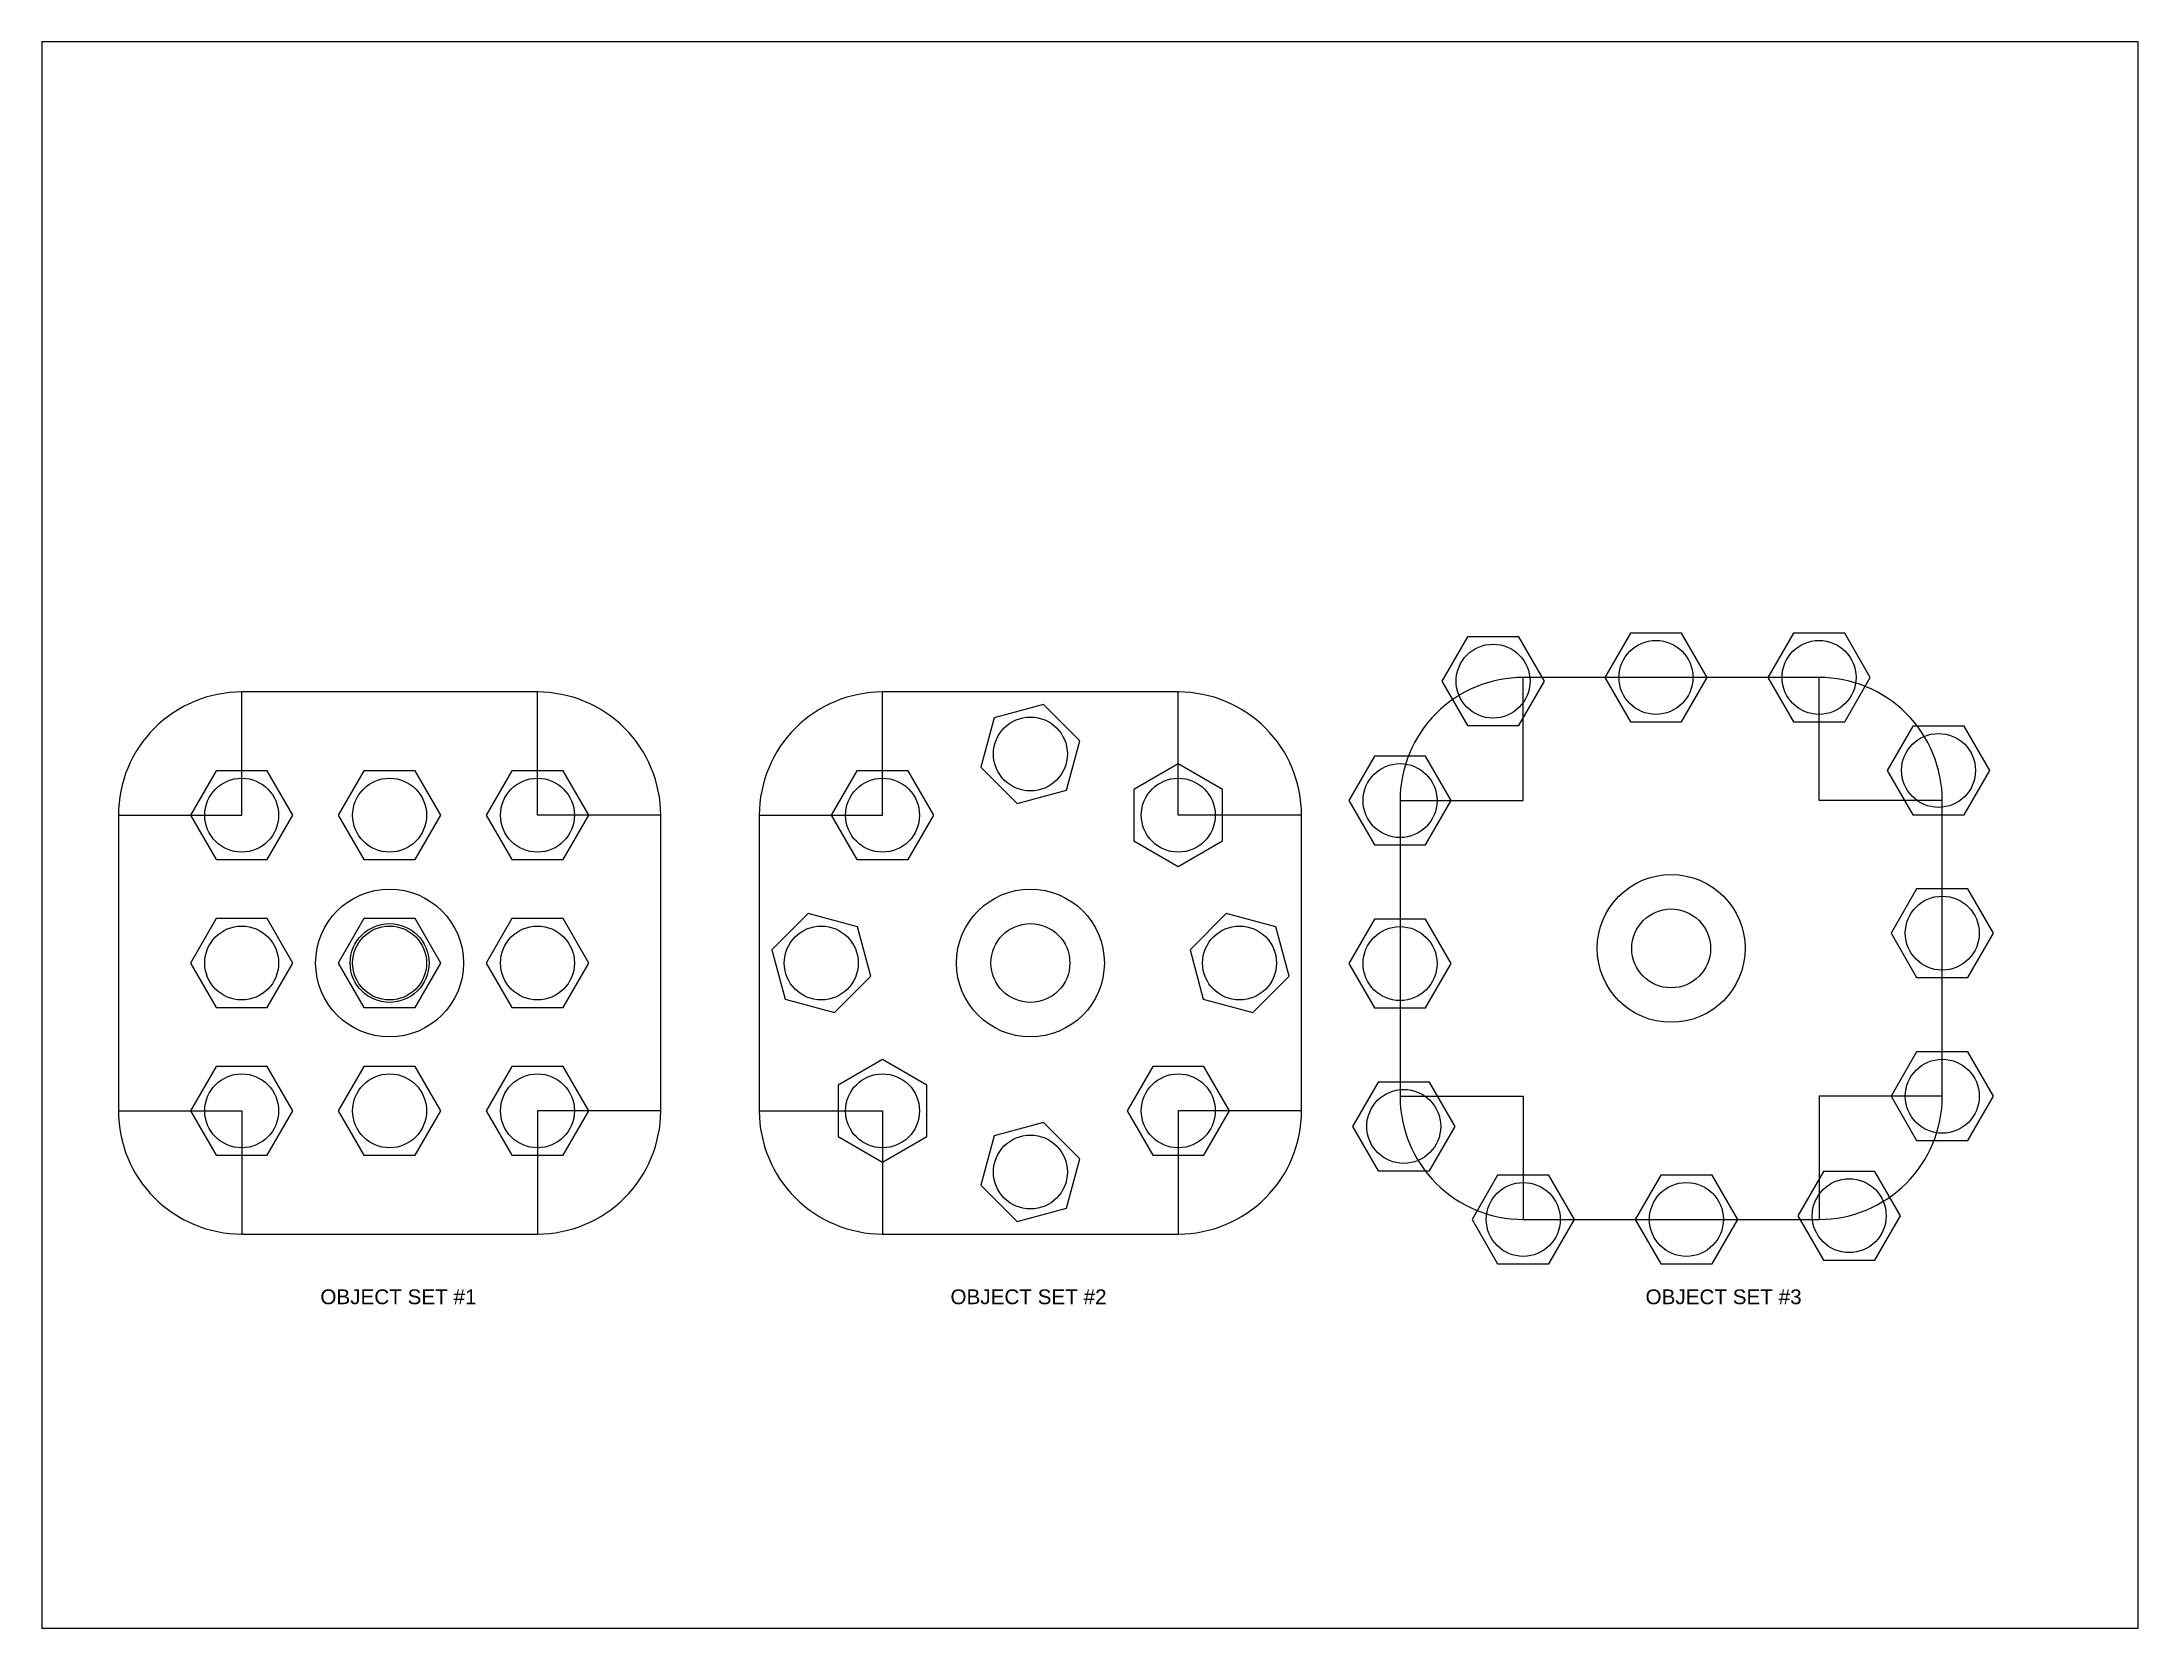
# Paper-space layout 'Layout1' of a CAD drawing. Header units: inches. Extents: x 1.05 to 10.28, y 0.21 to 7.2.
# The model-space entities are those that its viewports show. They can reach past a viewport. Long polylines and large blocks are cut down to what shows.
import ezdxf

# ---------------------------------------------------------------- set-up
doc = ezdxf.new("R2010")
doc.units = ezdxf.units.IN
doc.header["$LTSCALE"] = 3
doc.header["$MEASUREMENT"] = 0
doc.linetypes.add('HIDDEN', pattern=[9.525, 6.35, -3.175])
doc.layers.add('CONSTRUCTION', color=50, linetype='HIDDEN')
doc.layers.add('GASKET', color=10, linetype='Continuous')
doc.styles.get("Standard").update_dxf_attribs({"font": 'arial.ttf', "height": 15})

# ---------------------------------------------------------------- blocks, each defined once
blk = doc.blocks.new('*U6')
at = {"layer": 'GASKET'}
blk.add_lwpolyline([(-26, 45), (-52, 0), (-26, -45), (26, -45), (52, 0), (26, 45)], close=True, dxfattribs=at)
blk.add_circle((0, 0), 37.5, dxfattribs=at)
blk = doc.blocks.new('*U7')
at = {"color": 0, "linetype": 'ByBlock', "lineweight": -2, "transparency": 16777216}
for p in [(0, 0), (150, 0), (300, 0), (0, -150), (150, -150), (300, -150), (0, -300), (150, -300), (300, -300)]:
    blk.add_blockref('*U6', p, dxfattribs=at)
blk = doc.blocks.new('*U8')
at = {"layer": 'GASKET'}
blk.add_lwpolyline([(-26, 45), (-52, 0), (-26, -45), (26, -45), (52, 0), (26, 45)], close=True, dxfattribs=at)
blk.add_circle((0, 0), 37.5, dxfattribs=at)
blk = doc.blocks.new('*U9')
at = {"color": 0, "linetype": 'ByBlock', "lineweight": -2, "transparency": 16777216}
for p, rotation in [((1300, 987.1), 315.0000000000001), ((1450, 925), 270), ((1087.9, 775), 45.00000000000003), ((1512.1, 775), 225.0000000000001), ((1150, 625), 90.00000000000004), ((1450, 625), 180), ((1300, 562.9), 135.0000000000001)]:
    blk.add_blockref('*U8', p, dxfattribs=dict(at, rotation=rotation))
blk.add_blockref('*U8', (1150, 925), dxfattribs=at)
blk = doc.blocks.new('*U10')
at = {"layer": 'GASKET'}
blk.add_lwpolyline([(-26, 45), (-52, 0), (-26, -45), (26, -45), (52, 0), (26, 45)], close=True, dxfattribs=at)
blk.add_circle((0, 0), 37.5, dxfattribs=at)
blk = doc.blocks.new('*U11')
at = {"color": 0, "linetype": 'ByBlock', "lineweight": -2, "transparency": 16777216}
for p in [(1769.3, 1061), (1934.5, 1064.8), (2099.9, 1064.8), (2221.1, 970.4), (1674.9, 939.8), (2224.9, 805.3), (1674.9, 774.4), (2224.9, 639.8), (1678.7, 609.2), (1799.9, 514.8), (1965.4, 514.8), (2130.5, 518.6)]:
    blk.add_blockref('*U10', p, dxfattribs=at)

msp = doc.modelspace()

# ---------------------------------------------------------------- linework, layer by layer
at = {"layer": 'CONSTRUCTION'}
for points in [[(1674.9, 939.8), (1799.9, 939.8), (1799.9, 1064.8)], [(2224.9, 939.8), (2099.9, 939.8), (2099.9, 1064.8)], [(375, 925), (500, 925), (500, 1050)], [(925, 925), (800, 925), (800, 1050)], [(1025, 925), (1150, 925), (1150, 1050)], [(1575, 925), (1450, 925), (1450, 1050)], [(1674.9, 639.8), (1799.9, 639.8), (1799.9, 514.8)], [(2224.9, 639.8), (2099.9, 639.8), (2099.9, 514.8)], [(375, 625), (500, 625), (500, 500)], [(925, 625), (800, 625), (800, 500)], [(1025, 625), (1150, 625), (1150, 500)], [(1575, 625), (1450, 625), (1450, 500)]]:
    msp.add_lwpolyline(points, dxfattribs=at)
at = {"layer": 'GASKET'}
for points in [[(1799.9, 514.8), (2099.9, 514.8, 0.414214), (2224.9, 639.8), (2224.9, 939.8, 0.414214), (2099.9, 1064.8), (1799.9, 1064.8, 0.414214), (1674.9, 939.8), (1674.9, 639.8, 0.414214)], [(500, 500), (800, 500, 0.414214), (925, 625), (925, 925, 0.414214), (800, 1050), (500, 1050, 0.414214), (375, 925), (375, 625, 0.414214)], [(1150, 500), (1450, 500, 0.414214), (1575, 625), (1575, 925, 0.414214), (1450, 1050), (1150, 1050, 0.414214), (1025, 925), (1025, 625, 0.414214)]]:
    msp.add_lwpolyline(points, format="xyb", close=True, dxfattribs=at)
for centre in [(1949.9, 789.8), (650, 775), (1300, 775)]:
    msp.add_circle(centre, 75, dxfattribs=at)
at = {"layer": 'GASKET', "linetype": 'HIDDEN'}
for centre in [(1949.9, 789.8), (650, 775), (1300, 775)]:
    msp.add_circle(centre, 40, dxfattribs=at)

# ---------------------------------------------------------------- block references
for name, p in [('*U11', (0, 0)), ('*U9', (0, 0)), ('*U7', (500, 925))]:
    msp.add_blockref(name, p)

# ---------------------------------------------------------------- texts
at = {"layer": 'Defpoints', "char_height": 15, "width": 272.784, "attachment_point": 1}
for s, insert in [('OBJECT SET #1', (579.8, 443.8)), ('OBJECT SET #2', (1218.9, 443.8)), ('OBJECT SET #3', (1923.9, 443.8))]:
    msp.add_mtext(s, dxfattribs=dict(at, insert=insert))

psp = doc.layouts.get("Layout1")

# ---------------------------------------------------------------- viewports
at = {"layer": '0'}
psp.add_viewport(center=(5.6639, 3.7072), size=(9.2278, 6.985581), view_center_point=(1360.4426, 904.8827), view_height=1609.497652, dxfattribs=at)

doc.saveas('drawing.dxf')
